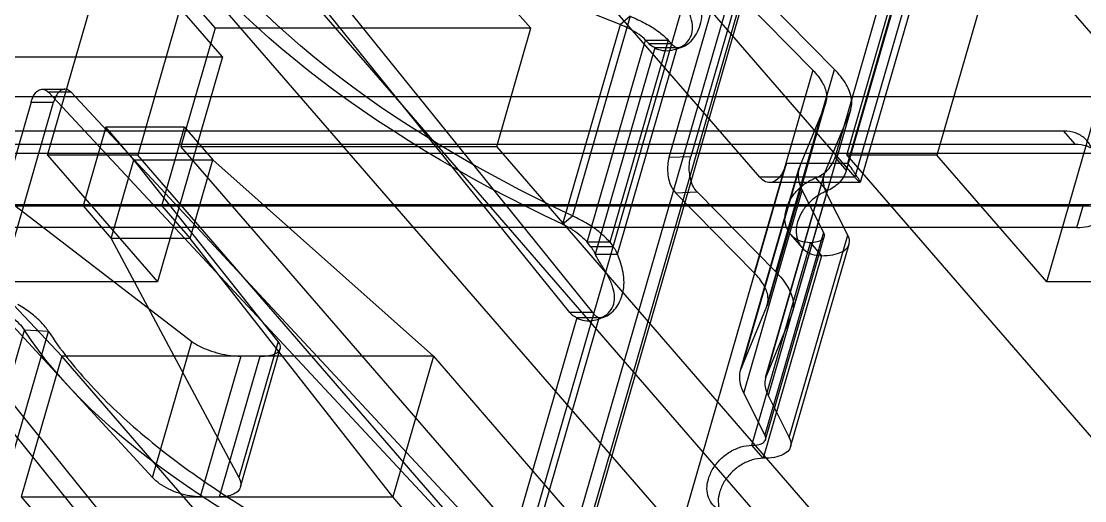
# Model space of a CAD drawing. Header units: millimetres. Extents: x -1 to 407, y -1 to 283.
# Drawn here: x 195.352 to 197.398, y 179.57 to 180.492 of the extents above; entities that cross this region are included whole.
import ezdxf

# ---------------------------------------------------------------- set-up
doc = ezdxf.new("R2010")
doc.units = ezdxf.units.MM
doc.header["$LTSCALE"] = 23.1
doc.layers.get('0').update_dxf_attribs({"linetype": 'CONTINUOUS'})

msp = doc.modelspace()

# ---------------------------------------------------------------- linework, layer by layer
at = {"color": 6, "linetype": 'Continuous'}
for p, q in [((195.9513, 181.5335), (195.5763, 180.2345)), ((196.9403, 180.2345), (197.3153, 181.5335)), ((196.7729, 180.192), (195.7769, 181.342)), ((195.9599, 181.342), (196.9558, 180.192)), ((196.0105, 178.395), (196.7793, 181.058)), ((196.4077, 179.9317), (195.5789, 180.9591)), ((195.6222, 180.9591), (196.451, 179.9317)), ((196.858, 180.9556), (196.108, 178.3575)), ((195.5519, 180.6786), (195.7251, 180.4786)), ((195.5894, 180.6925), (196.5854, 179.5425)), ((196.7683, 179.5425), (195.7724, 180.6925)), ((196.3324, 180.4786), (196.1592, 180.6786)), ((195.4031, 180.2345), (195.5281, 180.6675)), ((195.7392, 180.4237), (195.5281, 180.6675)), ((197.2385, 180.6675), (197.1135, 180.2345)), ((197.4496, 180.4237), (197.2385, 180.6675)), ((196.9421, 180.2194), (197.0577, 180.62)), ((197.0714, 180.5925), (196.9558, 180.192)), ((197.0817, 180.5828), (196.9661, 180.1822)), ((196.723, 180.5521), (196.8746, 180.398)), ((196.9163, 180.3997), (196.7647, 180.5538)), ((196.5984, 180.2306), (196.6859, 180.5337)), ((196.7277, 180.5354), (196.6402, 180.2323)), ((196.5235, 180.5017), (196.4127, 180.1178)), ((196.5235, 180.5017), (196.5043, 180.4856)), ((195.7251, 180.4786), (195.6595, 180.2513)), ((196.3324, 180.4786), (195.7251, 180.4786)), ((196.2668, 180.2513), (196.3324, 180.4786)), ((196.5043, 180.4856), (196.3935, 180.1017)), ((196.4409, 180.0671), (196.5532, 180.4559)), ((196.5965, 180.4559), (196.4842, 180.0671)), ((196.5532, 180.4559), (196.5599, 180.4488)), ((196.5532, 180.4559), (196.5965, 180.4559)), ((196.6032, 180.4488), (196.5599, 180.4488)), ((196.6032, 180.4488), (196.5965, 180.4559)), ((196.5706, 180.4413), (196.456, 180.0442)), ((196.4993, 180.0442), (196.6139, 180.4413)), ((196.6139, 180.4413), (196.5706, 180.4413)), ((195.0301, 180.4237), (195.7392, 180.4237)), ((195.7392, 180.4237), (195.6142, 179.9907)), ((197.3246, 179.9907), (197.4496, 180.4237)), ((196.8746, 180.398), (196.7621, 180.0083)), ((196.8038, 180.01), (196.9163, 180.3997)), ((197.7251, 180.347), (194.5966, 180.347)), ((195.3928, 180.3614), (195.4361, 180.3614)), ((195.4047, 180.3555), (196.2639, 179.4336)), ((195.448, 180.3555), (195.4047, 180.3555)), ((196.3072, 179.4336), (195.448, 180.3555)), ((195.3712, 180.3364), (195.2392, 179.8791)), ((195.2825, 179.8791), (195.4145, 180.3364)), ((195.3712, 180.3364), (195.4145, 180.3364)), ((196.7859, 179.942), (196.8984, 180.3317)), ((196.7873, 179.946), (196.8998, 180.3357)), ((196.8984, 180.3317), (196.8502, 180.2155)), ((196.9461, 180.3169), (196.8336, 179.9272)), ((196.8354, 179.9322), (196.9479, 180.3219)), ((196.8979, 180.2007), (196.9461, 180.3169)), ((195.515, 180.2884), (195.4713, 180.1369)), ((195.5691, 180.2259), (195.515, 180.2884)), ((195.6666, 180.2884), (195.515, 180.2884)), ((195.6228, 180.1369), (195.6666, 180.2884)), ((195.6666, 180.2884), (195.7207, 180.2259)), ((197.3578, 180.2809), (194.8247, 180.2809)), ((197.3795, 180.2559), (197.3578, 180.2809)), ((194.8464, 180.2559), (197.3795, 180.2559)), ((196.6446, 179.1138), (195.6595, 180.2513)), ((195.6595, 180.2513), (196.2668, 180.2513)), ((197.2519, 179.1138), (196.2668, 180.2513)), ((194.4788, 180.2387), (197.7805, 180.2387)), ((195.4305, 179.848), (195.0733, 180.2259)), ((195.2249, 180.2259), (195.6804, 179.8763)), ((195.4031, 180.2345), (195.6142, 179.9907)), ((195.5763, 180.2345), (195.4031, 180.2345)), ((195.5254, 180.0744), (195.5691, 180.2259)), ((195.8464, 179.8763), (195.5691, 180.2259)), ((195.5691, 180.2259), (195.7207, 180.2259)), ((196.7996, 178.822), (195.5763, 180.2345)), ((195.6769, 180.0744), (195.7207, 180.2259)), ((195.7207, 180.2259), (196.1449, 179.848)), ((196.5984, 180.2306), (196.6402, 180.2323)), ((196.9175, 180.2304), (196.9391, 180.2054)), ((196.9403, 180.2345), (198.1636, 178.822)), ((197.1135, 180.2345), (196.9403, 180.2345)), ((197.3246, 179.9907), (197.1135, 180.2345)), ((196.5991, 179.44), (196.8241, 180.2194)), ((196.736, 179.8208), (196.8485, 180.2105)), ((196.8502, 180.2155), (196.7377, 179.8258)), ((196.8241, 180.2194), (196.9421, 180.2194)), ((196.9558, 180.192), (196.7729, 180.192)), ((196.784, 179.807), (196.8965, 180.1967)), ((196.7854, 179.811), (196.8979, 180.2007)), ((196.9658, 180.1819), (196.7916, 180.1819)), ((196.88, 180.1907), (196.9017, 180.1657)), ((196.6105, 180.1624), (196.6522, 180.1641)), ((196.7621, 180.0083), (196.6105, 180.1624)), ((196.6522, 180.1641), (196.8038, 180.01)), ((196.7421, 179.7771), (196.8546, 180.1668)), ((196.9014, 180.1617), (196.7889, 179.772)), ((196.8546, 180.1668), (196.8952, 180.0861)), ((196.942, 180.081), (196.9014, 180.1617)), ((197.7942, 180.1363), (194.4925, 180.1363)), ((197.3952, 180.1388), (194.8621, 180.1388)), ((195.4713, 180.1369), (195.5254, 180.0744)), ((195.4713, 180.1369), (195.6228, 180.1369)), ((195.6228, 180.1369), (195.6769, 180.0744)), ((197.3827, 180.0955), (197.3952, 180.1388)), ((196.3935, 180.1017), (196.4127, 180.1178)), ((197.3827, 180.0955), (194.8496, 180.0955)), ((196.8952, 180.0861), (196.7827, 179.6964)), ((196.8295, 179.6913), (196.942, 180.081)), ((196.8321, 180.0821), (196.8538, 180.0571)), ((195.6049, 179.6146), (195.1811, 180.0744)), ((195.5254, 180.0744), (195.7709, 179.6146)), ((195.6769, 180.0744), (195.5254, 180.0744)), ((196.0668, 179.5773), (195.6769, 180.0744)), ((196.4473, 180.059), (196.4409, 180.0671)), ((196.4842, 180.0671), (196.4409, 180.0671)), ((196.4473, 180.059), (196.4906, 180.059)), ((196.4842, 180.0671), (196.4906, 180.059)), ((196.7839, 179.6876), (196.8964, 180.0773)), ((196.832, 179.6738), (196.9445, 180.0635)), ((196.8701, 180.0662), (196.8917, 180.0412)), ((196.456, 180.0442), (196.4993, 180.0442)), ((195.6142, 179.9907), (194.9051, 179.9907)), ((198.0336, 179.9907), (197.3246, 179.9907)), ((196.7377, 179.8258), (196.7859, 179.942)), ((196.4206, 179.9217), (196.2747, 179.4163)), ((196.318, 179.4163), (196.4639, 179.9217)), ((196.451, 179.9317), (196.4077, 179.9317)), ((196.4639, 179.9217), (196.4206, 179.9217)), ((196.8336, 179.9272), (196.7854, 179.811)), ((195.2676, 179.5828), (195.3586, 179.898)), ((195.3133, 179.5779), (195.405, 179.8954)), ((195.405, 179.8954), (195.3586, 179.898)), ((195.6049, 179.6146), (195.6804, 179.8763)), ((195.8464, 179.8763), (195.7709, 179.6146)), ((195.7738, 179.5963), (195.8506, 179.8624)), ((195.4305, 179.8479), (195.3523, 179.5773)), ((196.1449, 179.848), (195.4304, 179.848)), ((195.9284, 179.273), (195.4305, 179.8479)), ((195.7745, 179.848), (195.6964, 179.5773)), ((195.7335, 179.5773), (195.8117, 179.848)), ((196.1449, 179.848), (196.0668, 179.5773)), ((196.1449, 179.848), (196.6429, 179.273)), ((196.0774, 178.783), (195.2476, 179.8116)), ((195.2909, 179.8116), (196.1208, 178.783)), ((196.7827, 179.6964), (196.7421, 179.7771)), ((196.7889, 179.772), (196.8295, 179.6913)), ((196.7792, 179.6515), (196.7576, 179.6765)), ((195.3523, 179.5773), (195.8503, 179.0023)), ((195.3523, 179.5773), (196.0668, 179.5773)), ((196.5648, 179.0023), (196.0668, 179.5773))]:
    msp.add_line(p, q, dxfattribs=at)
at = {"color": 7, "linetype": 'Continuous'}
for p, q in [((196.8465, 180.9972), (196.0903, 178.3775)), ((196.1119, 178.3525), (196.8682, 180.9722)), ((196.9175, 180.2304), (197.0451, 180.6724)), ((197.0667, 180.6474), (196.9391, 180.2054)), ((196.7576, 179.6765), (196.8701, 180.0662)), ((196.8917, 180.0412), (196.7792, 179.6515))]:
    msp.add_line(p, q, dxfattribs=at)
at = {"color": 6, "linetype": 'Continuous'}
for points in [[(196.6172, 180.4412), (196.6148, 180.4409), (196.6177, 180.4418), (196.6237, 180.4445), (196.6263, 180.4462)], [(196.4672, 179.9216), (196.4647, 179.9214), (196.4676, 179.9222), (196.4737, 179.9249), (196.4763, 179.9266)]]:
    msp.add_lwpolyline(points, dxfattribs=at)
at = {"color": 6, "linetype": 'Continuous', "extrusion": (0, 0, -1)}
for centre, major_axis, ratio, start_param, end_param in [((197.081, 180.9681), (-1.4564, 0.3624), 0.423626, 5.012153, 5.860427), ((196.9702, 180.5842), (-1.4252, 0.4706), 0.441408, -1.303516, -0.455242), ((196.9702, 180.5842), (-1.3777, 0.4549), 0.441408, 4.979669, 5.827943), ((196.7498, 179.8206), (-1.4564, 0.3624), 0.423626, -1.271033, -0.422759), ((196.639, 179.4367), (-1.4252, 0.4706), 0.441408, -1.303516, -0.455242)]:
    msp.add_ellipse(centre, major_axis=major_axis, ratio=ratio, start_param=start_param, end_param=end_param, dxfattribs=at)
at = {"color": 6, "linetype": 'Continuous'}
for points, knots in [([(196.5706, 180.4413), (196.5751, 180.4386), (196.5863, 180.4351), (196.6041, 180.4356), (196.6214, 180.4417), (196.6351, 180.453), (196.643, 180.4682), (196.6442, 180.486), (196.639, 180.5052), (196.6292, 180.5249), (196.6173, 180.5443), (196.6094, 180.5574), (196.606, 180.5638)], [0, 0, 0, 0, 0.083232, 0.17913, 0.276517, 0.36648, 0.451411, 0.539602, 0.641056, 0.759817, 0.885225, 1, 1, 1, 1]), ([(196.6139, 180.4413), (196.6169, 180.4408), (196.6245, 180.4423), (196.6356, 180.4489), (196.647, 180.4603), (196.6559, 180.4762), (196.6612, 180.4948), (196.6623, 180.5143), (196.6593, 180.5328), (196.6545, 180.5491), (196.6509, 180.5592), (196.6493, 180.5638)], [0, 0, 0, 0, 0.06198, 0.151089, 0.2617, 0.387031, 0.519759, 0.6525, 0.781417, 0.900833, 1, 1, 1, 1]), ([(196.5235, 180.5017), (196.5336, 180.4977), (196.5523, 180.489), (196.577, 180.4739), (196.5908, 180.4621), (196.5965, 180.4559)], [0, 0, 0, 0, 0.374757, 0.712137, 1, 1, 1, 1]), ([(196.5532, 180.4559), (196.5494, 180.4599), (196.5401, 180.4676), (196.5235, 180.4775), (196.511, 180.483), (196.5043, 180.4856)], [0, 0, 0, 0, 0.286977, 0.624422, 1, 1, 1, 1]), ([(196.5706, 180.4413), (196.5693, 180.4418), (196.5668, 180.443), (196.5631, 180.4456), (196.5609, 180.4477), (196.5599, 180.4488)], [0, 0, 0, 0, 0.310646, 0.64253, 1, 1, 1, 1]), ([(196.6032, 180.4488), (196.6042, 180.4477), (196.6064, 180.4456), (196.6101, 180.443), (196.6126, 180.4418), (196.6139, 180.4413)], [0, 0, 0, 0, 0.35747, 0.689354, 1, 1, 1, 1]), ([(196.8746, 180.398), (196.8815, 180.391), (196.893, 180.377), (196.9027, 180.3536), (196.9011, 180.3381), (196.8984, 180.3317)], [0, 0, 0, 0, 0.400676, 0.723335, 1, 1, 1, 1]), ([(196.9461, 180.3169), (196.9494, 180.3248), (196.9514, 180.3442), (196.9393, 180.3735), (196.925, 180.3909), (196.9163, 180.3997)], [0, 0, 0, 0, 0.276665, 0.599324, 1, 1, 1, 1]), ([(195.3712, 180.3364), (195.3724, 180.3406), (195.3752, 180.348), (195.3814, 180.3568), (195.3892, 180.3619), (195.3981, 180.3613), (195.4026, 180.3577), (195.4047, 180.3555)], [0, 0, 0, 0, 0.266298, 0.484653, 0.659097, 0.817145, 1, 1, 1, 1]), ([(195.448, 180.3555), (195.4459, 180.3577), (195.4414, 180.3613), (195.4325, 180.3619), (195.4247, 180.3568), (195.4185, 180.348), (195.4157, 180.3406), (195.4145, 180.3364)], [0, 0, 0, 0, 0.182874, 0.340931, 0.515381, 0.733731, 1, 1, 1, 1]), ([(197.41, 180.25), (197.4072, 180.2562), (197.3989, 180.2679), (197.38, 180.2788), (197.3654, 180.2809), (197.3578, 180.2809)], [0, 0, 0, 0, 0.320246, 0.647242, 1, 1, 1, 1]), ([(197.3795, 180.2559), (197.387, 180.2559), (197.4017, 180.2538), (197.4206, 180.2429), (197.4289, 180.2312), (197.4317, 180.225)], [0, 0, 0, 0, 0.352758, 0.679754, 1, 1, 1, 1]), ([(196.5984, 180.2306), (196.5971, 180.2258), (196.5953, 180.2157), (196.5953, 180.2004), (196.5979, 180.1856), (196.6027, 180.1726), (196.6077, 180.1652), (196.6105, 180.1624)], [0, 0, 0, 0, 0.207174, 0.424034, 0.636628, 0.831796, 1, 1, 1, 1]), ([(196.6522, 180.1641), (196.6494, 180.1669), (196.6444, 180.1743), (196.6396, 180.1873), (196.6371, 180.2021), (196.637, 180.2174), (196.6388, 180.2275), (196.6402, 180.2323)], [0, 0, 0, 0, 0.168226, 0.36341, 0.576006, 0.792853, 1, 1, 1, 1]), ([(196.8241, 180.2194), (196.8223, 180.2131), (196.8179, 180.2019), (196.8084, 180.1885), (196.7962, 180.181), (196.7826, 180.1826), (196.7759, 180.1885), (196.7729, 180.192)], [0, 0, 0, 0, 0.265761, 0.482512, 0.655126, 0.813504, 1, 1, 1, 1]), ([(196.8502, 180.2155), (196.8482, 180.2107), (196.8458, 180.2001), (196.8476, 180.1832), (196.8518, 180.1723), (196.8546, 180.1668)], [0, 0, 0, 0, 0.308646, 0.63479, 1, 1, 1, 1]), ([(196.9558, 180.192), (196.957, 180.1906), (196.9594, 180.1878), (196.962, 180.1854), (196.9653, 180.1812), (196.9646, 180.1875), (196.9609, 180.1911), (196.9564, 180.1992), (196.9498, 180.2084), (196.9448, 180.2156), (196.9421, 180.2194)], [0, 0, 0, 0, 0.100311, 0.177137, 0.228834, 0.284454, 0.387218, 0.542318, 0.748529, 1, 1, 1, 1]), ([(196.9014, 180.1617), (196.8992, 180.1661), (196.8958, 180.1748), (196.8944, 180.1883), (196.8963, 180.1968), (196.8979, 180.2007)], [0, 0, 0, 0, 0.36521, 0.691354, 1, 1, 1, 1]), ([(197.4408, 180.1567), (197.4392, 180.1528), (197.4317, 180.1453), (197.4152, 180.1399), (197.4024, 180.1388), (197.3952, 180.1388)], [0, 0, 0, 0, 0.249403, 0.578932, 1, 1, 1, 1]), ([(196.3935, 180.1017), (196.4001, 180.0986), (196.4124, 180.0919), (196.4284, 180.0804), (196.4373, 180.0716), (196.4409, 180.0671)], [0, 0, 0, 0, 0.370601, 0.707661, 1, 1, 1, 1]), ([(196.4842, 180.0671), (196.4788, 180.0737), (196.4654, 180.0867), (196.4411, 180.1035), (196.4226, 180.1132), (196.4127, 180.1178)], [0, 0, 0, 0, 0.29144, 0.628564, 1, 1, 1, 1]), ([(197.3827, 180.0955), (197.3899, 180.0955), (197.4027, 180.0966), (197.4192, 180.102), (197.4267, 180.1095), (197.4283, 180.1134)], [0, 0, 0, 0, 0.421068, 0.750597, 1, 1, 1, 1]), ([(196.8952, 180.0861), (196.8964, 180.0837), (196.8979, 180.0781), (196.8923, 180.0705), (196.8823, 180.0669), (196.8745, 180.0662), (196.8701, 180.0662)], [0, 0, 0, 0, 0.2064, 0.400201, 0.657218, 1, 1, 1, 1]), ([(196.8917, 180.0412), (196.899, 180.0412), (196.9123, 180.0421), (196.9295, 180.0471), (196.9418, 180.0556), (196.9467, 180.0686), (196.944, 180.077), (196.942, 180.081)], [0, 0, 0, 0, 0.27883, 0.505034, 0.681047, 0.831325, 1, 1, 1, 1]), ([(196.4473, 180.059), (196.4484, 180.0576), (196.4506, 180.0546), (196.4535, 180.0496), (196.4552, 180.0461), (196.456, 180.0442)], [0, 0, 0, 0, 0.311272, 0.644867, 1, 1, 1, 1]), ([(196.4993, 180.0442), (196.4985, 180.0461), (196.4968, 180.0496), (196.4939, 180.0546), (196.4917, 180.0576), (196.4906, 180.059)], [0, 0, 0, 0, 0.355133, 0.688728, 1, 1, 1, 1]), ([(196.4206, 179.9217), (196.4251, 179.919), (196.4363, 179.9155), (196.4541, 179.916), (196.4714, 179.9221), (196.4851, 179.9334), (196.493, 179.9486), (196.4942, 179.9664), (196.489, 179.9856), (196.4792, 180.0053), (196.4673, 180.0247), (196.4594, 180.0378), (196.456, 180.0442)], [0, 0, 0, 0, 0.083236, 0.179127, 0.276503, 0.36646, 0.451392, 0.539586, 0.641042, 0.759801, 0.88521, 1, 1, 1, 1]), ([(196.4639, 179.9217), (196.4669, 179.9212), (196.4745, 179.9228), (196.4856, 179.9293), (196.497, 179.9407), (196.5059, 179.9567), (196.5112, 179.9752), (196.5123, 179.9947), (196.5093, 180.0132), (196.5045, 180.0295), (196.5009, 180.0396), (196.4993, 180.0442)], [0, 0, 0, 0, 0.061981, 0.151086, 0.261692, 0.387019, 0.519745, 0.652487, 0.781407, 0.900826, 1, 1, 1, 1]), ([(196.7859, 179.942), (196.7886, 179.9483), (196.7902, 179.9639), (196.7805, 179.9873), (196.769, 180.0012), (196.7621, 180.0083)], [0, 0, 0, 0, 0.276665, 0.599324, 1, 1, 1, 1]), ([(196.8038, 180.01), (196.8125, 180.0012), (196.8268, 179.9838), (196.8389, 179.9545), (196.8369, 179.9351), (196.8336, 179.9272)], [0, 0, 0, 0, 0.400676, 0.723335, 1, 1, 1, 1]), ([(195.314, 179.9367), (195.3205, 179.9328), (195.3324, 179.925), (195.3475, 179.9122), (195.3555, 179.9027), (195.3586, 179.898)], [0, 0, 0, 0, 0.380134, 0.714782, 1, 1, 1, 1]), ([(195.405, 179.8954), (195.4009, 179.9018), (195.3903, 179.9145), (195.3702, 179.9319), (195.3543, 179.9424), (195.3457, 179.9476)], [0, 0, 0, 0, 0.285749, 0.62038, 1, 1, 1, 1]), ([(196.4206, 179.9217), (196.419, 179.9223), (196.4159, 179.9239), (196.4116, 179.9274), (196.409, 179.9302), (196.4077, 179.9317)], [0, 0, 0, 0, 0.305002, 0.636528, 1, 1, 1, 1]), ([(196.451, 179.9317), (196.4523, 179.9302), (196.4549, 179.9274), (196.4592, 179.9239), (196.4623, 179.9223), (196.4639, 179.9217)], [0, 0, 0, 0, 0.363472, 0.694998, 1, 1, 1, 1]), ([(195.405, 179.8954), (195.4272, 179.8607), (195.4822, 179.7915), (195.5841, 179.695), (195.7087, 179.6009), (195.8538, 179.5112), (196.0165, 179.4275), (196.1322, 179.3778), (196.1923, 179.3542)], [0, 0, 0, 0, 0.127569, 0.272318, 0.433762, 0.610411, 0.800063, 1, 1, 1, 1]), ([(195.6804, 179.8763), (195.6849, 179.8728), (195.6955, 179.8665), (195.7134, 179.8588), (195.7335, 179.8529), (195.7541, 179.849), (195.7679, 179.848), (195.7745, 179.848)], [0, 0, 0, 0, 0.17084, 0.370229, 0.585007, 0.800011, 1, 1, 1, 1]), ([(195.8117, 179.848), (195.8174, 179.848), (195.8276, 179.8486), (195.8406, 179.852), (195.8499, 179.8582), (195.8519, 179.8682), (195.8485, 179.8737), (195.8464, 179.8763)], [0, 0, 0, 0, 0.293035, 0.523145, 0.690294, 0.828483, 1, 1, 1, 1]), ([(196.7421, 179.7771), (196.7393, 179.7826), (196.7351, 179.7935), (196.7333, 179.8104), (196.7357, 179.821), (196.7377, 179.8258)], [0, 0, 0, 0, 0.36521, 0.691354, 1, 1, 1, 1]), ([(196.7854, 179.811), (196.7838, 179.8071), (196.7819, 179.7986), (196.7833, 179.7851), (196.7867, 179.7764), (196.7889, 179.772)], [0, 0, 0, 0, 0.308646, 0.63479, 1, 1, 1, 1]), ([(196.7576, 179.6765), (196.762, 179.6765), (196.7698, 179.6772), (196.7798, 179.6808), (196.7854, 179.6883), (196.7839, 179.694), (196.7827, 179.6964)], [0, 0, 0, 0, 0.342782, 0.599799, 0.7936, 1, 1, 1, 1]), ([(196.8295, 179.6913), (196.8315, 179.6873), (196.8342, 179.6789), (196.8293, 179.6659), (196.817, 179.6574), (196.7998, 179.6524), (196.7865, 179.6515), (196.7792, 179.6515)], [0, 0, 0, 0, 0.168689, 0.318974, 0.494993, 0.721193, 1, 1, 1, 1]), ([(195.6964, 179.5773), (195.6898, 179.5773), (195.6761, 179.5787), (195.6557, 179.5838), (195.6361, 179.5917), (195.6188, 179.6018), (195.609, 179.6101), (195.6049, 179.6146)], [0, 0, 0, 0, 0.196209, 0.407242, 0.620072, 0.821461, 1, 1, 1, 1]), ([(195.7709, 179.6146), (195.7728, 179.6109), (195.7755, 179.6034), (195.773, 179.5915), (195.7636, 179.583), (195.7498, 179.5782), (195.7393, 179.5773), (195.7335, 179.5773)], [0, 0, 0, 0, 0.187444, 0.349023, 0.523067, 0.738056, 1, 1, 1, 1]), ([(196.0814, 178.9703), (196.0224, 178.9981), (195.9088, 179.056), (195.7496, 179.1519), (195.6079, 179.2534), (195.4864, 179.3585), (195.3874, 179.4651), (195.3346, 179.5405), (195.3133, 179.5779)], [0, 0, 0, 0, 0.197165, 0.385147, 0.561273, 0.72334, 0.869796, 1, 1, 1, 1])]:
    msp.add_open_spline(points, degree=3, knots=knots, dxfattribs=at)
at = {"color": 7, "linetype": 'Continuous'}
for points, knots in [([(196.88, 180.1907), (196.8844, 180.1924), (196.8929, 180.1969), (196.9039, 180.2062), (196.9124, 180.2175), (196.9162, 180.2261), (196.9175, 180.2304)], [0, 0, 0, 0, 0.251556, 0.508074, 0.760308, 1, 1, 1, 1]), ([(196.9391, 180.2054), (196.9379, 180.2011), (196.9341, 180.1925), (196.9255, 180.1812), (196.9146, 180.1719), (196.9061, 180.1674), (196.9017, 180.1657)], [0, 0, 0, 0, 0.239692, 0.491926, 0.748444, 1, 1, 1, 1]), ([(196.8239, 180.1312), (196.8257, 180.1376), (196.8314, 180.1505), (196.8443, 180.1674), (196.8607, 180.1813), (196.8734, 180.1881), (196.88, 180.1907)], [0, 0, 0, 0, 0.239692, 0.491926, 0.748444, 1, 1, 1, 1]), ([(196.9017, 180.1657), (196.8951, 180.1631), (196.8823, 180.1563), (196.8659, 180.1424), (196.8531, 180.1255), (196.8474, 180.1126), (196.8455, 180.1062)], [0, 0, 0, 0, 0.251556, 0.508074, 0.760308, 1, 1, 1, 1]), ([(196.8701, 180.0662), (196.8636, 180.0662), (196.851, 180.0681), (196.8347, 180.0776), (196.8239, 180.0928), (196.8201, 180.1116), (196.822, 180.1247), (196.8239, 180.1312)], [0, 0, 0, 0, 0.20694, 0.398676, 0.586626, 0.784264, 1, 1, 1, 1]), ([(196.8455, 180.1062), (196.8436, 180.0997), (196.8417, 180.0866), (196.8456, 180.0678), (196.8563, 180.0526), (196.8726, 180.0431), (196.8852, 180.0412), (196.8917, 180.0412)], [0, 0, 0, 0, 0.215736, 0.413374, 0.601324, 0.79306, 1, 1, 1, 1]), ([(196.6739, 179.6115), (196.6759, 179.6186), (196.6822, 179.6325), (196.6967, 179.6504), (196.7151, 179.6648), (196.7358, 179.6741), (196.7505, 179.6765), (196.7576, 179.6765)], [0, 0, 0, 0, 0.195347, 0.401193, 0.609452, 0.811382, 1, 1, 1, 1]), ([(196.7792, 179.6515), (196.7721, 179.6515), (196.7574, 179.6491), (196.7368, 179.6398), (196.7184, 179.6254), (196.7039, 179.6075), (196.6975, 179.5936), (196.6955, 179.5865)], [0, 0, 0, 0, 0.188618, 0.390548, 0.598807, 0.804653, 1, 1, 1, 1]), ([(196.6956, 179.552), (196.6908, 179.5545), (196.6818, 179.5612), (196.6731, 179.5759), (196.6702, 179.5935), (196.6721, 179.6055), (196.6739, 179.6115)], [0, 0, 0, 0, 0.238439, 0.476233, 0.727388, 1, 1, 1, 1]), ([(196.6955, 179.5865), (196.6938, 179.5805), (196.6919, 179.5685), (196.6947, 179.5509), (196.7034, 179.5362), (196.7124, 179.5295), (196.7173, 179.527)], [0, 0, 0, 0, 0.272612, 0.523767, 0.761561, 1, 1, 1, 1])]:
    msp.add_open_spline(points, degree=3, knots=knots, dxfattribs=at)

doc.saveas('drawing.dxf')
